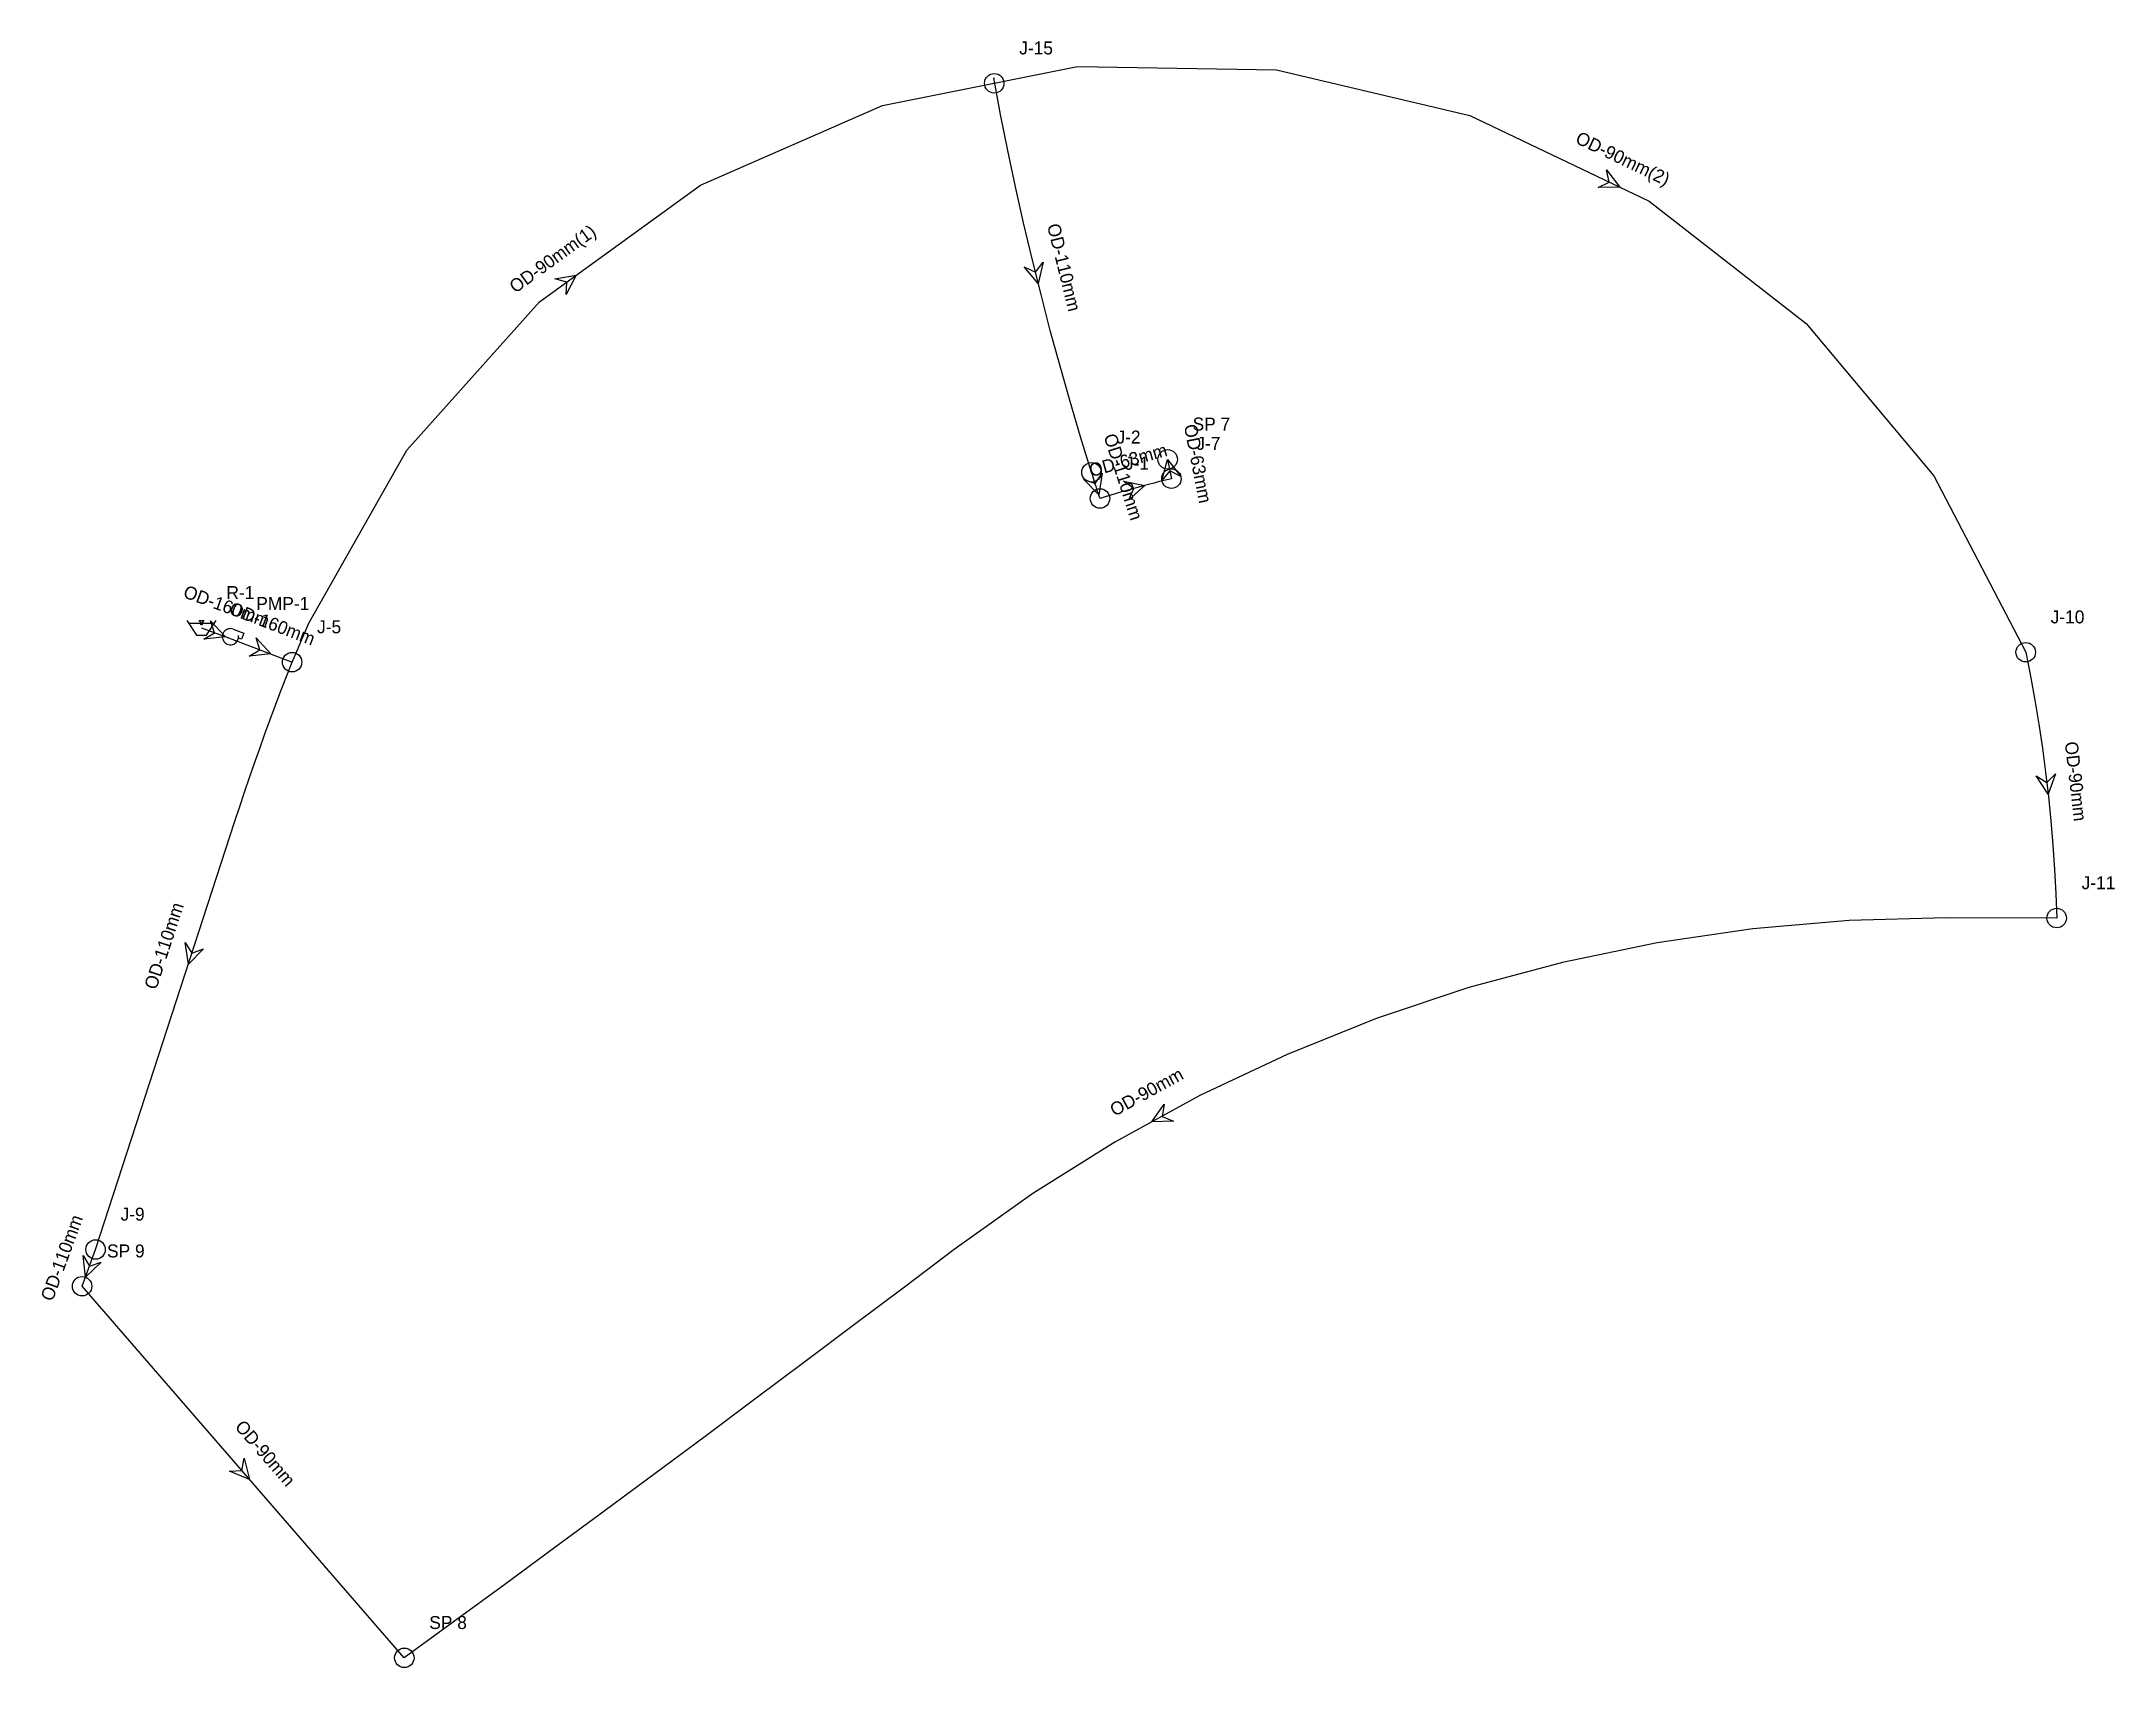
# Model space of a CAD drawing. Extents: x 671249 to 671452, y 802425 to 802584.
import ezdxf
from ezdxf.enums import TextEntityAlignment as Align

# ---------------------------------------------------------------- set-up
doc = ezdxf.new("R2010")
doc.units = 0
doc.layers.add('node', color=7, linetype='CONTINUOUS')
doc.layers.add('pipe', color=7, linetype='CONTINUOUS')

# ---------------------------------------------------------------- blocks, each defined once
blk = doc.blocks.new('RESERVOIR')
at = {"color": 0}
for points in [[(-4.5, 2.25), (-1.5, -2.25), (1.5, -2.25), (4.5, 2.25)], [(-4, 1.5), (4, 1.5)], [(-0.375, 1.2), (0.375, 1.2)], [(-0.1875, 1), (0.1875, 1)]]:
    blk.add_lwpolyline(points, dxfattribs=at)
blk.add_lwpolyline([(-0.75, 2.25), (0.75, 2.25), (0, 1.5)], close=True, dxfattribs=at)
blk = doc.blocks.new('PUMP')
at = {"color": 0}
blk.add_lwpolyline([(-0.5, 3), (3, 3), (3, 1), (2, 1)], dxfattribs=at)
blk.add_arc((-0.5, 0.5), 2.5, 90, 390, dxfattribs=at)
blk = doc.blocks.new('FILLED_CIRCLE')
at = {"color": 0}
blk.add_circle((0, 0), 3, dxfattribs=at)
blk = doc.blocks.new('FLOWARROW')
at = {"color": 0}
blk.add_lwpolyline([(3, 0), (-3, -3), (-0.6, 0), (-3, 3)], close=True, dxfattribs=at)

msp = doc.modelspace()

# ---------------------------------------------------------------- linework, layer by layer
at = {"layer": 'pipe', "color": 2}
for points in [[(671342.7, 802579.68), (671350.86, 802581.32), (671370.31, 802580.99), (671389.25, 802576.52), (671406.8, 802568.13), (671422.16, 802556.19), (671434.63, 802541.26), (671443.63, 802524.01), (671443.63, 802524.01)], [(671274, 802523.04), (671275.65, 802526.85), (671275.65, 802526.85), (671285.23, 802543.78), (671298.2, 802558.29), (671313.96, 802569.7), (671331.78, 802577.5), (671342.7, 802579.68)], [(671443.63, 802524.01), (671443.63, 802524.01), (671444.1, 802521.67), (671444.52, 802519.33), (671444.91, 802516.97), (671445.26, 802514.62), (671445.58, 802512.26), (671445.85, 802509.89), (671446.09, 802507.52), (671446.29, 802505.14), (671446.45, 802502.76), (671446.58, 802500.38), (671446.66, 802498), (671446.66, 802498)], [(671446.66, 802498), (671435.83, 802498.03), (671435.83, 802498.03), (671426.37, 802497.77), (671416.93, 802496.96), (671407.56, 802495.58), (671398.29, 802493.66), (671389.15, 802491.19), (671380.17, 802488.19), (671371.38, 802484.66), (671362.82, 802480.62), (671354.51, 802476.07), (671346.48, 802471.05), (671338.77, 802465.56), (671338.77, 802465.56), (671338.77, 802465.56), (671333.91, 802461.88), (671329.04, 802458.22), (671324.17, 802454.56), (671319.29, 802450.92), (671314.41, 802447.28), (671309.52, 802443.65), (671304.62, 802440.02), (671299.72, 802436.41), (671294.81, 802432.8), (671289.9, 802429.2), (671284.98, 802425.61), (671284.98, 802425.61)], [(671284.98, 802425.61), (671253.45, 802461.97)]]:
    msp.add_lwpolyline(points, dxfattribs=at)
at = {"layer": 'pipe', "color": 5}
for points in [[(671352.22, 802541.61), (671352.22, 802541.61), (671351.15, 802545.07), (671350.13, 802548.53), (671349.14, 802552.01), (671348.19, 802555.5), (671347.28, 802559), (671346.41, 802562.51), (671345.58, 802566.03), (671344.79, 802569.56), (671344.04, 802573.1), (671343.33, 802576.64), (671342.66, 802580.2), (671342.7, 802579.68)], [(671353.05, 802539.05), (671353.05, 802539.05), (671352.97, 802539.28), (671352.89, 802539.51), (671352.82, 802539.74), (671352.74, 802539.98), (671352.67, 802540.21), (671352.59, 802540.45), (671352.52, 802540.68), (671352.45, 802540.91), (671352.37, 802541.15), (671352.3, 802541.38), (671352.22, 802541.61), (671352.22, 802541.61)], [(671254.77, 802465.57), (671268.4, 802507.47), (671268.4, 802507.47), (671268.87, 802508.9), (671269.35, 802510.32), (671269.83, 802511.75), (671270.33, 802513.17), (671270.83, 802514.59), (671271.34, 802516.01), (671271.85, 802517.42), (671272.38, 802518.83), (671272.91, 802520.24), (671273.45, 802521.64), (671274, 802523.04), (671274, 802523.04)], [(671253.45, 802461.97), (671254.77, 802465.57)]]:
    msp.add_lwpolyline(points, dxfattribs=at)
at = {"layer": 'pipe', "color": 214}
for points in [[(671359.67, 802542.88), (671360.04, 802540.99)], [(671360.04, 802540.99), (671358.88, 802540.7), (671358.88, 802540.7), (671358.35, 802540.56), (671357.81, 802540.42), (671357.28, 802540.28), (671356.75, 802540.14), (671356.22, 802539.99), (671355.69, 802539.84), (671355.16, 802539.69), (671354.63, 802539.53), (671354.1, 802539.37), (671353.57, 802539.21), (671353.05, 802539.05), (671353.05, 802539.05)]]:
    msp.add_lwpolyline(points, dxfattribs=at)
at = {"layer": 'pipe', "color": 4}
for points in [[(671265.13, 802526.39), (671268.05, 802525.32)], [(671268.05, 802525.32), (671274, 802523.04)]]:
    msp.add_lwpolyline(points, dxfattribs=at)

# ---------------------------------------------------------------- block references
at = {"layer": 'node', "color": 0, "xscale": 0.31750000000127, "yscale": 0.31750000000127}
for name, p in [('FILLED_CIRCLE', (671342.7, 802579.68)), ('FILLED_CIRCLE', (671352.22, 802541.61)), ('FILLED_CIRCLE', (671359.67, 802542.88)), ('FILLED_CIRCLE', (671360.04, 802540.99)), ('FILLED_CIRCLE', (671353.05, 802539.05)), ('RESERVOIR', (671265.13, 802526.39)), ('FILLED_CIRCLE', (671274, 802523.04)), ('FILLED_CIRCLE', (671443.63, 802524.01)), ('FILLED_CIRCLE', (671446.66, 802498)), ('FILLED_CIRCLE', (671254.77, 802465.57)), ('FILLED_CIRCLE', (671253.45, 802461.97)), ('FILLED_CIRCLE', (671284.98, 802425.61))]:
    msp.add_blockref(name, p, dxfattribs=at)
at = {"layer": 'node', "color": 0, "xscale": 0.31750000000127, "yscale": 0.31750000000127, "rotation": 339.056049768695}
msp.add_blockref('PUMP', (671268.05, 802525.32), dxfattribs=at)
at = {"layer": 'pipe', "color": 2, "xscale": 0.31750000000127, "yscale": 0.31750000000127}
for p, rotation in [((671403.05, 802569.93), 334.442622760737), ((671301.03, 802560.34), 35.913222482328), ((671445.71, 802511.07), 276.639454564964), ((671358.95, 802478.5), 208.662322814276), ((671269.22, 802443.79), 310.92546459535)]:
    msp.add_blockref('FLOWARROW', p, dxfattribs=dict(at, rotation=rotation))
at = {"layer": 'pipe', "color": 5, "xscale": 0.31750000000127, "yscale": 0.31750000000127}
for p, rotation in [((671346.78, 802561.01), 283.922620621404), ((671352.63, 802540.33), 287.751434537499), ((671264.14, 802494.39), 251.975273664144), ((671254.11, 802463.77), 249.928941706121)]:
    msp.add_blockref('FLOWARROW', p, dxfattribs=dict(at, rotation=rotation))
at = {"layer": 'pipe', "color": 214, "xscale": 0.31750000000127, "yscale": 0.31750000000127}
for p, rotation in [((671359.85, 802541.94), 101.103794217852), ((671356.53, 802540.08), 15.5038454729341)]:
    msp.add_blockref('FLOWARROW', p, dxfattribs=dict(at, rotation=rotation))
at = {"layer": 'pipe', "color": 4, "xscale": 0.31750000000127, "yscale": 0.31750000000127}
for p, rotation in [((671266.59, 802525.85), 339.889814476479), ((671271.03, 802524.18), 339.056049768695)]:
    msp.add_blockref('FLOWARROW', p, dxfattribs=dict(at, rotation=rotation))

# ---------------------------------------------------------------- texts
at = {"layer": 'node', "color": 0}
for s, p in [('J-15', (671345.14, 802582.12)), ('SP 7', (671362.11, 802545.32)), ('J-2', (671354.66, 802544.05)), ('J-7', (671362.48, 802543.43)), ('J-1', (671355.48, 802541.48)), ('R-1', (671267.57, 802528.83)), ('PMP-1', (671270.49, 802527.76)), ('J-10', (671446.07, 802526.45)), ('J-5', (671276.44, 802525.48)), ('J-11', (671449.1, 802500.44)), ('J-9', (671257.21, 802468.01)), ('SP 9', (671255.89, 802464.41)), ('SP 8', (671287.42, 802428.05))]:
    msp.add_text(s, height=1.27, dxfattribs=at).set_placement(p, align=Align.BOTTOM_LEFT)
at = {"layer": 'pipe', "color": 2}
for s, rotation, p in [('OD-90mm(2)', 334.4426, (671399.31, 802573.54)), ('OD-90mm(1)', 35.9132, (671296.07, 802558.78)), ('OD-90mm', 276.6395, (671447.07, 802515.15)), ('OD-90mm', 28.6623, (671354.66, 802478.22)), ('OD-90mm', 310.8621, (671268.04, 802447.93))]:
    msp.add_text(s, height=1.27, rotation=rotation, dxfattribs=at).set_placement(p, align=Align.BOTTOM_LEFT)
at = {"layer": 'pipe', "color": 5}
for rotation, p in [(283.9226, (671347.49, 802565.68)), (287.7514, (671353.03, 802545.04)), (71.9753, (671261.07, 802490.8)), (69.9289, (671250.91, 802460.29))]:
    msp.add_text('OD-110mm', height=1.27, rotation=rotation, dxfattribs=at).set_placement(p, align=Align.BOTTOM_LEFT)
at = {"layer": 'pipe', "color": 214}
for rotation, p in [(281.1038, (671360.88, 802546.11)), (15.5038, (671352.29, 802540.78))]:
    msp.add_text('OD-63mm', height=1.27, rotation=rotation, dxfattribs=at).set_placement(p, align=Align.BOTTOM_LEFT)
at = {"layer": 'pipe', "color": 4}
for rotation, p in [(339.8898, (671263.12, 802529.06)), (339.056, (671267.6, 802527.43))]:
    msp.add_text('OD-160mm', height=1.27, rotation=rotation, dxfattribs=at).set_placement(p, align=Align.BOTTOM_LEFT)

doc.saveas('drawing.dxf')
